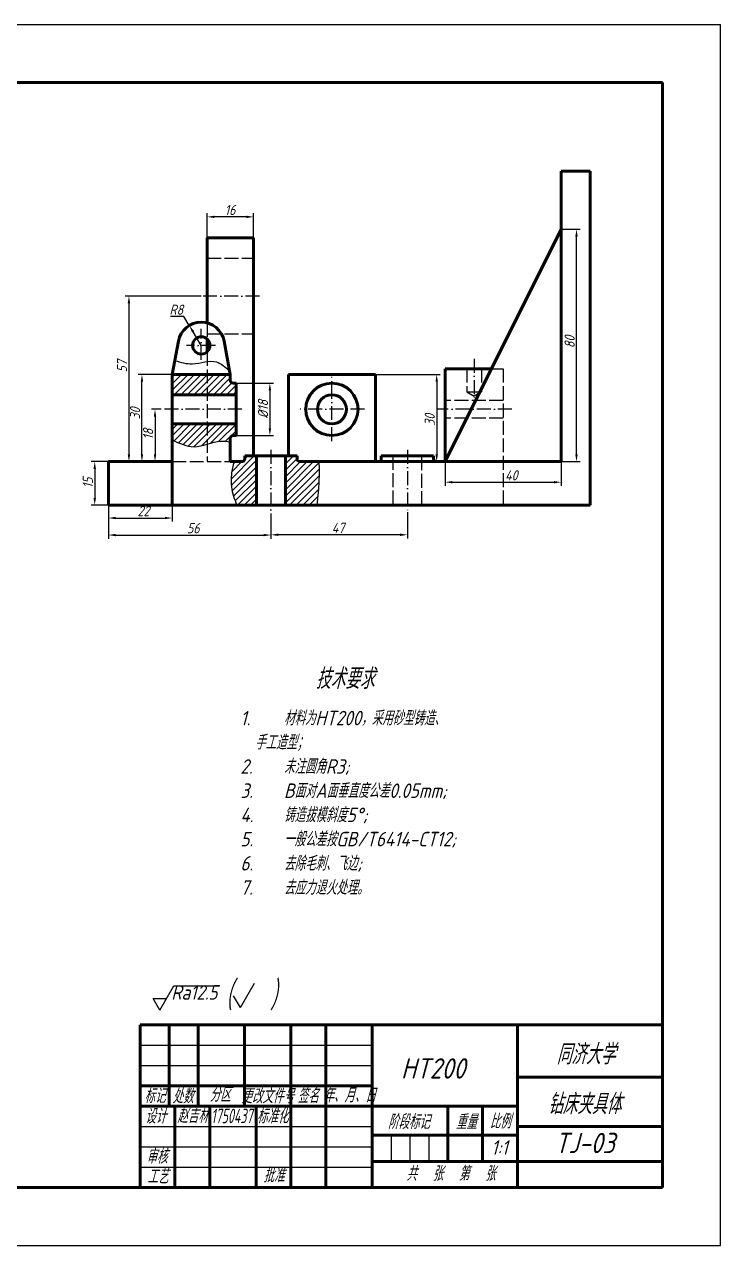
# Model space of a CAD drawing. Header units: millimetres. Extents: x 12 to 606, y 14 to 434.
# Drawn here: x 366 to 605.8, y 13.6 to 434.1 of the extents above; entities that cross this region are included whole.
import ezdxf

# ---------------------------------------------------------------- set-up
doc = ezdxf.new("R2010")
doc.units = ezdxf.units.MM
doc.linetypes.add('ACAD_ISO02W100', pattern=[15, 12, -3])
doc.linetypes.add('ACAD_ISO10W100', pattern=[18, 12, -3, 0, -3])
for name, color, linetype, lineweight in [('剖面线', 5, 'Continuous', 25), ('尺寸标注', 7, 'Continuous', 25), ('粗实线', 3, 'Continuous', 50), ('细实线', 7, 'Continuous', 25), ('细文本', 7, 'Continuous', 25), ('细点画线', 1, 'ACAD_ISO10W100', 25), ('细虚线', 2, 'ACAD_ISO02W100', 25)]:
    doc.layers.add(name, color=color, linetype=linetype, lineweight=lineweight)
doc.styles.add('长仿宋', font='gbeitc.shx', dxfattribs={"bigfont": 'gbcbig.shx'})
doc.dimstyles.new('ISO-25', dxfattribs={"dimtxt": 3.5, "dimasz": 2.5, "dimexe": 1.25, "dimexo": 0, "dimtad": 1, "dimdsep": 46, "dimtxsty": '长仿宋', "dimcen": 2.5, "dimadec": 0, "dimazin": 0, "dimtfac": 1, "dimtmove": 0, "dimatfit": 2, "dimfxl": 1, "dimarcsym": 0})
doc.dimstyles.new('ISO-25$4', dxfattribs={"dimtxt": 3.5, "dimasz": 2.5, "dimexe": 1.25, "dimexo": 0, "dimtad": 1, "dimtoh": 1, "dimdsep": 46, "dimtxsty": '长仿宋', "dimcen": 2.5, "dimadec": 0, "dimazin": 0, "dimtfac": 1, "dimtmove": 0, "dimatfit": 2, "dimfxl": 1, "dimarcsym": 0})

# ---------------------------------------------------------------- blocks, each defined once
blk = doc.blocks.new('*D41')
at = {"layer": 'Defpoints', "color": 0, "transparency": 16777216}
for p in [(394.93, 283.6), (390.22, 268.6), (394.93, 268.6)]:
    blk.add_point(p, dxfattribs=at)
at = {"layer": '尺寸标注', "color": 0, "lineweight": -2, "transparency": 16777216}
for p, q in [((394.93, 283.6), (388.97, 283.6)), ((390.22, 281.1), (390.22, 271.1)), ((394.93, 268.6), (388.97, 268.6))]:
    blk.add_line(p, q, dxfattribs=at)
at = {"layer": '尺寸标注', "color": 0, "transparency": 16777216}
for points in [[(389.81, 281.1), (390.64, 281.1), (390.22, 283.6)], [(389.81, 271.1), (390.64, 271.1), (390.22, 268.6)]]:
    blk.add_solid(points, dxfattribs=at)
at = {"layer": '尺寸标注', "color": 0, "transparency": 16777216, "insert": (387.85, 276.28), "char_height": 3.5, "attachment_point": 5, "rotation": 90, "style": '长仿宋'}
blk.add_mtext('15', dxfattribs=at)
blk = doc.blocks.new('*D42')
at = {"layer": 'Defpoints', "color": 0, "transparency": 16777216}
for p in [(413.13, 301.6), (409.61, 283.6), (410.99, 283.6)]:
    blk.add_point(p, dxfattribs=at)
at = {"layer": '尺寸标注', "color": 0, "lineweight": -2, "transparency": 16777216}
for p, q in [((413.13, 301.6), (409.74, 301.6)), ((410.99, 299.1), (410.99, 286.1)), ((409.61, 283.6), (412.24, 283.6))]:
    blk.add_line(p, q, dxfattribs=at)
at = {"layer": '尺寸标注', "color": 0, "transparency": 16777216}
for points in [[(410.58, 299.1), (411.41, 299.1), (410.99, 301.6)], [(410.58, 286.1), (411.41, 286.1), (410.99, 283.6)]]:
    blk.add_solid(points, dxfattribs=at)
at = {"layer": '尺寸标注', "color": 0, "transparency": 16777216, "insert": (408.62, 293.02), "char_height": 3.5, "attachment_point": 5, "rotation": 90, "style": '长仿宋'}
blk.add_mtext('18', dxfattribs=at)
blk = doc.blocks.new('*D44')
at = {"layer": 'Defpoints', "color": 0, "transparency": 16777216}
for p in [(426.93, 340.6), (402.01, 283.6), (402.01, 283.6)]:
    blk.add_point(p, dxfattribs=at)
at = {"layer": '尺寸标注', "color": 0, "lineweight": -2, "transparency": 16777216}
for p, q in [((426.93, 340.6), (400.76, 340.6)), ((402.01, 338.1), (402.01, 286.1)), ((402.01, 283.6), (400.76, 283.6))]:
    blk.add_line(p, q, dxfattribs=at)
at = {"layer": '尺寸标注', "color": 0, "transparency": 16777216}
for points in [[(401.59, 338.1), (402.42, 338.1), (402.01, 340.6)], [(401.59, 286.1), (402.42, 286.1), (402.01, 283.6)]]:
    blk.add_solid(points, dxfattribs=at)
at = {"layer": '尺寸标注', "color": 0, "transparency": 16777216, "insert": (399.63, 316.42), "char_height": 3.5, "attachment_point": 5, "rotation": 90, "style": '长仿宋'}
blk.add_mtext('57', dxfattribs=at)
blk = doc.blocks.new('*D48')
at = {"layer": 'Defpoints', "color": 0, "transparency": 16777216}
for p in [(394.93, 268.6), (450.93, 265.29), (450.93, 258.3)]:
    blk.add_point(p, dxfattribs=at)
at = {"layer": '尺寸标注', "color": 0, "lineweight": -2, "transparency": 16777216}
for p, q in [((394.93, 268.6), (394.93, 257.05)), ((450.93, 265.29), (450.93, 257.05)), ((397.43, 258.3), (448.43, 258.3))]:
    blk.add_line(p, q, dxfattribs=at)
at = {"layer": '尺寸标注', "color": 0, "transparency": 16777216}
for points in [[(397.43, 258.72), (397.43, 257.88), (394.93, 258.3)], [(448.43, 258.72), (448.43, 257.88), (450.93, 258.3)]]:
    blk.add_solid(points, dxfattribs=at)
at = {"layer": '尺寸标注', "color": 0, "transparency": 16777216, "insert": (424.18, 260.67), "char_height": 3.5, "attachment_point": 5, "style": '长仿宋'}
blk.add_mtext('56', dxfattribs=at)
blk = doc.blocks.new('*D49')
at = {"layer": 'Defpoints', "color": 0, "transparency": 16777216}
for p in [(450.93, 265.29), (497.93, 266.22), (450.93, 258.39)]:
    blk.add_point(p, dxfattribs=at)
at = {"layer": '尺寸标注', "color": 0, "lineweight": -2, "transparency": 16777216}
for p, q in [((450.93, 265.29), (450.93, 257.14)), ((497.93, 266.22), (497.93, 257.14)), ((495.43, 258.39), (453.43, 258.39))]:
    blk.add_line(p, q, dxfattribs=at)
at = {"layer": '尺寸标注', "color": 0, "transparency": 16777216}
for points in [[(453.43, 258.81), (453.43, 257.98), (450.93, 258.39)], [(495.43, 258.81), (495.43, 257.98), (497.93, 258.39)]]:
    blk.add_solid(points, dxfattribs=at)
at = {"layer": '尺寸标注', "color": 0, "transparency": 16777216, "insert": (474.05, 260.77), "char_height": 3.5, "attachment_point": 5, "style": '长仿宋'}
blk.add_mtext('47', dxfattribs=at)
blk = doc.blocks.new('*D79')
at = {"layer": 'Defpoints', "color": 0, "transparency": 16777216}
for p in [(422.81, 330.45), (426.93, 323.6)]:
    blk.add_point(p, dxfattribs=at)
at = {"layer": '尺寸标注', "color": 0, "lineweight": -2, "transparency": 16777216}
for p, q in [((420.95, 333.54), (416.32, 333.54)), ((422.81, 330.45), (420.95, 333.54)), ((426.93, 323.6), (424.1, 328.31))]:
    blk.add_line(p, q, dxfattribs=at)
at = {"layer": '尺寸标注', "color": 0, "transparency": 16777216}
blk.add_solid([(424.45, 328.53), (423.74, 328.1), (422.81, 330.45)], dxfattribs=at)
at = {"layer": '尺寸标注', "color": 0, "transparency": 16777216, "insert": (418.32, 335.91), "char_height": 3.5, "attachment_point": 5, "style": '长仿宋'}
blk.add_mtext('R8', dxfattribs=at)
blk = doc.blocks.new('*D80')
at = {"layer": 'Defpoints', "color": 0, "transparency": 16777216}
for p in [(428.93, 367.87), (428.93, 360.6), (444.93, 360.6)]:
    blk.add_point(p, dxfattribs=at)
at = {"layer": '尺寸标注', "color": 0, "lineweight": -2, "transparency": 16777216}
for p, q in [((428.93, 360.6), (428.93, 369.12)), ((442.43, 367.87), (431.43, 367.87)), ((444.93, 360.6), (444.93, 369.12))]:
    blk.add_line(p, q, dxfattribs=at)
at = {"layer": '尺寸标注', "color": 0, "transparency": 16777216}
for points in [[(431.43, 368.29), (431.43, 367.46), (428.93, 367.87)], [(442.43, 368.29), (442.43, 367.46), (444.93, 367.87)]]:
    blk.add_solid(points, dxfattribs=at)
at = {"layer": '尺寸标注', "color": 0, "transparency": 16777216, "insert": (436.85, 370.25), "char_height": 3.5, "attachment_point": 5, "style": '长仿宋'}
blk.add_mtext('16', dxfattribs=at)
blk = doc.blocks.new('*D81')
at = {"layer": 'Defpoints', "color": 0, "transparency": 16777216}
for p in [(550.93, 363.6), (556.19, 363.6), (550.93, 283.6)]:
    blk.add_point(p, dxfattribs=at)
at = {"layer": '尺寸标注', "color": 0, "lineweight": -2, "transparency": 16777216}
for p, q in [((550.93, 363.6), (557.44, 363.6)), ((556.19, 286.1), (556.19, 361.1)), ((550.93, 283.6), (557.44, 283.6))]:
    blk.add_line(p, q, dxfattribs=at)
at = {"layer": '尺寸标注', "color": 0, "transparency": 16777216}
for points in [[(555.77, 361.1), (556.6, 361.1), (556.19, 363.6)], [(555.77, 286.1), (556.6, 286.1), (556.19, 283.6)]]:
    blk.add_solid(points, dxfattribs=at)
at = {"layer": '尺寸标注', "color": 0, "transparency": 16777216, "insert": (553.81, 324.8), "char_height": 3.5, "attachment_point": 5, "rotation": 90, "style": '长仿宋'}
blk.add_mtext('80', dxfattribs=at)
blk = doc.blocks.new('*D82')
at = {"layer": 'Defpoints', "color": 0, "transparency": 16777216}
for p in [(510.93, 283.6), (550.93, 283.6), (550.93, 276.51)]:
    blk.add_point(p, dxfattribs=at)
at = {"layer": '尺寸标注', "color": 0, "lineweight": -2, "transparency": 16777216}
for p, q in [((510.93, 283.6), (510.93, 275.26)), ((550.93, 283.6), (550.93, 275.26)), ((513.43, 276.51), (548.43, 276.51))]:
    blk.add_line(p, q, dxfattribs=at)
at = {"layer": '尺寸标注', "color": 0, "transparency": 16777216}
for points in [[(513.43, 276.92), (513.43, 276.09), (510.93, 276.51)], [(548.43, 276.92), (548.43, 276.09), (550.93, 276.51)]]:
    blk.add_solid(points, dxfattribs=at)
at = {"layer": '尺寸标注', "color": 0, "transparency": 16777216, "insert": (533.74, 278.88), "char_height": 3.5, "attachment_point": 5, "style": '长仿宋'}
blk.add_mtext('40', dxfattribs=at)
blk = doc.blocks.new('*D94')
at = {"layer": 'Defpoints', "color": 0, "transparency": 16777216}
for p in [(438.93, 310.6), (438.93, 292.6), (450.56, 292.6)]:
    blk.add_point(p, dxfattribs=at)
at = {"layer": '尺寸标注', "color": 0, "lineweight": -2, "transparency": 16777216}
for p, q in [((438.93, 310.6), (451.81, 310.6)), ((450.56, 308.1), (450.56, 295.1)), ((438.93, 292.6), (451.81, 292.6))]:
    blk.add_line(p, q, dxfattribs=at)
at = {"layer": '尺寸标注', "color": 0, "transparency": 16777216}
for points in [[(450.14, 308.1), (450.97, 308.1), (450.56, 310.6)], [(450.14, 295.1), (450.97, 295.1), (450.56, 292.6)]]:
    blk.add_solid(points, dxfattribs=at)
at = {"layer": '尺寸标注', "color": 0, "transparency": 16777216, "insert": (448.18, 301.66), "char_height": 3.5, "attachment_point": 5, "rotation": 90, "style": '长仿宋'}
blk.add_mtext('%%C18', dxfattribs=at)
blk = doc.blocks.new('*D97')
at = {"layer": 'Defpoints', "color": 0, "transparency": 16777216}
for p in [(394.93, 268.6), (416.93, 268.6), (416.93, 264.17)]:
    blk.add_point(p, dxfattribs=at)
at = {"layer": '尺寸标注', "color": 0, "lineweight": -2, "transparency": 16777216}
for p, q in [((394.93, 268.6), (394.93, 262.92)), ((416.93, 268.6), (416.93, 262.92)), ((397.43, 264.17), (414.43, 264.17))]:
    blk.add_line(p, q, dxfattribs=at)
at = {"layer": '尺寸标注', "color": 0, "transparency": 16777216}
for points in [[(397.43, 264.59), (397.43, 263.76), (394.93, 264.17)], [(414.43, 264.59), (414.43, 263.76), (416.93, 264.17)]]:
    blk.add_solid(points, dxfattribs=at)
at = {"layer": '尺寸标注', "color": 0, "transparency": 16777216, "insert": (407, 266.55), "char_height": 3.5, "attachment_point": 5, "style": '长仿宋'}
blk.add_mtext('22', dxfattribs=at)
blk = doc.blocks.new('*D100')
at = {"layer": 'Defpoints', "color": 0, "transparency": 16777216}
for p in [(406.49, 313.6), (416.93, 313.6), (406.49, 283.6)]:
    blk.add_point(p, dxfattribs=at)
at = {"layer": '尺寸标注', "color": 0, "lineweight": -2, "transparency": 16777216}
for p, q in [((416.93, 313.6), (405.24, 313.6)), ((406.49, 286.1), (406.49, 311.1)), ((406.49, 283.6), (405.24, 283.6))]:
    blk.add_line(p, q, dxfattribs=at)
at = {"layer": '尺寸标注', "color": 0, "transparency": 16777216}
for points in [[(406.08, 311.1), (406.91, 311.1), (406.49, 313.6)], [(406.08, 286.1), (406.91, 286.1), (406.49, 283.6)]]:
    blk.add_solid(points, dxfattribs=at)
at = {"layer": '尺寸标注', "color": 0, "transparency": 16777216, "insert": (404.12, 300.14), "char_height": 3.5, "attachment_point": 5, "rotation": 90, "style": '长仿宋'}
blk.add_mtext('30', dxfattribs=at)
blk = doc.blocks.new('*D102')
at = {"layer": 'Defpoints', "color": 0, "transparency": 16777216}
for p in [(486.93, 313.6), (504.37, 283.6), (508.02, 283.6)]:
    blk.add_point(p, dxfattribs=at)
at = {"layer": '尺寸标注', "color": 0, "lineweight": -2, "transparency": 16777216}
for p, q in [((486.93, 313.6), (509.27, 313.6)), ((508.02, 311.1), (508.02, 286.1)), ((504.37, 283.6), (509.27, 283.6))]:
    blk.add_line(p, q, dxfattribs=at)
at = {"layer": '尺寸标注', "color": 0, "transparency": 16777216}
for points in [[(507.6, 311.1), (508.44, 311.1), (508.02, 313.6)], [(507.6, 286.1), (508.44, 286.1), (508.02, 283.6)]]:
    blk.add_solid(points, dxfattribs=at)
at = {"layer": '尺寸标注', "color": 0, "transparency": 16777216, "insert": (505.64, 297.94), "char_height": 3.5, "attachment_point": 5, "rotation": 90, "style": '长仿宋'}
blk.add_mtext('30', dxfattribs=at)

msp = doc.modelspace()

# ---------------------------------------------------------------- hatches: boundary and pattern name
at = {"layer": '剖面线'}
h = msp.add_hatch(dxfattribs=at)
h.set_pattern_fill('ANSI31', color=256, scale=0.5)
h.set_pattern_definition([(45, (-130.694, -89.0461), (-1.122532, 1.122532), [])])
h.paths.add_polyline_path([(428.931, 313.598), (416.931, 313.598), (416.931, 306.598), (428.931, 306.598)])
h.paths.add_polyline_path([(436.931, 311.598), (436.931, 313.598), (428.931, 313.598), (428.931, 306.598), (438.931, 306.598), (438.931, 310.598), (437.931, 310.598, -0.4142136)])
edge = h.paths.add_edge_path()
edge.add_line((428.931, 296.598), (416.931, 296.598))
edge.add_line((416.931, 296.598), (416.931, 291.098))
edge.add_spline(control_points=[(416.931, 291.098), (419.411, 289.896), (423.362, 287.982), (427.411, 289.138), (428.931, 289.592)], knot_values=[0, 0, 0, 0, 7.8541065, 12.5111148, 12.5111148, 12.5111148, 12.5111148], degree=3, periodic=0)
edge.add_line((428.931, 289.592), (428.931, 296.598))
edge = h.paths.add_edge_path()
edge.add_line((438.931, 296.598), (428.931, 296.598))
edge.add_line((428.931, 296.598), (428.931, 289.592))
edge.add_spline(control_points=[(428.931, 289.592), (430.495, 290.061), (433.15, 290.893), (435.839, 290.558), (436.931, 290.422)], knot_values=[12.5111148, 12.5111148, 12.5111148, 12.5111148, 17.3056038, 20.581544, 20.581544, 20.581544, 20.581544], degree=3, periodic=0)
edge.add_line((436.931, 290.422), (436.931, 291.598))
edge.add_arc((437.931, 291.598), 1, 90, 180, ccw=False)
edge.add_line((437.931, 292.598), (438.931, 292.598))
edge.add_line((438.931, 292.598), (438.931, 296.598))
h = msp.add_hatch(dxfattribs=at)
h.set_pattern_fill('ANSI31', color=256, scale=0.5)
h.set_pattern_definition([(45, (-109.1925, -107.1346), (-1.122532, 1.122532), [])])
edge = h.paths.add_edge_path()
edge.add_line((445.931, 285.598), (441.931, 285.598))
edge.add_line((441.931, 285.598), (441.931, 284.598))
edge.add_arc((440.931, 284.598), 1, -90, 0, ccw=False)
edge.add_line((440.931, 283.598), (438.229, 283.598))
edge.add_spline(control_points=[(438.229, 283.598), (437.865, 282.14), (437.154, 279.288), (437.103, 274.085), (438.375, 270.662), (439.142, 268.598)], knot_values=[0, 0, 0, 0, 4.5012972, 8.8079227, 15.353448, 15.353448, 15.353448, 15.353448], degree=3, periodic=0)
edge.add_line((439.142, 268.598), (445.931, 268.598))
edge.add_line((445.931, 268.598), (445.931, 285.598))
edge = h.paths.add_edge_path()
edge.add_spline(control_points=[(466.679, 268.598), (466.851, 270.079), (467.165, 272.789), (467.578, 277.789), (467.498, 281.312), (467.446, 283.598)], knot_values=[0, 0, 0, 0, 4.4738347, 8.1841934, 15.0372068, 15.0372068, 15.0372068, 15.0372068], degree=3, periodic=0)
edge.add_line((467.446, 283.598), (460.931, 283.598))
edge.add_arc((460.931, 284.598), 1, 180, 270, ccw=False)
edge.add_line((459.931, 284.598), (459.931, 285.598))
edge.add_line((459.931, 285.598), (455.931, 285.598))
edge.add_line((455.931, 285.598), (455.931, 268.598))
edge.add_line((455.931, 268.598), (466.679, 268.598))

# ---------------------------------------------------------------- linework, layer by layer
for p, q in [((412.632, 94.728), (417.482, 103.128)), ((417.482, 103.128), (432.703, 103.128)), ((440.389, 95.607), (445.239, 104.007)), ((412.632, 94.728), (410.323, 98.728)), ((410.323, 98.728), (414.942, 98.728)), ((440.389, 95.607), (438.079, 99.607)), ((11.82, 13.64), (605.82, 13.64))]:
    msp.add_line(p, q)
at = {"layer": '粗实线'}
for p, q in [((31.82, 414.14), (585.82, 414.14)), ((585.82, 33.64), (585.82, 414.14)), ((550.931, 383.598), (550.931, 283.598)), ((550.931, 383.598), (560.931, 383.598)), ((560.931, 383.598), (560.931, 268.598)), ((550.931, 363.598), (510.931, 283.598)), ((444.931, 360.598), (428.931, 360.598)), ((428.931, 360.598), (428.931, 331.344)), ((444.931, 285.598), (444.931, 360.598)), ((419.066, 325.063), (416.931, 313.598)), ((428.931, 325.834), (428.931, 321.362)), ((436.931, 313.598), (434.796, 325.063)), ((510.931, 315.598), (510.931, 283.598)), ((510.931, 315.598), (526.931, 315.598)), ((416.931, 313.598), (416.931, 268.598)), ((416.931, 313.598), (436.931, 313.598)), ((436.931, 313.598), (436.931, 311.598)), ((456.931, 313.598), (456.931, 285.598)), ((456.931, 313.598), (486.931, 313.598)), ((486.931, 313.598), (486.931, 283.598)), ((437.931, 310.598), (438.931, 310.598)), ((438.931, 310.598), (438.931, 292.598)), ((436.931, 291.598), (436.931, 283.598)), ((437.931, 292.598), (438.931, 292.598)), ((394.931, 283.598), (394.931, 268.598)), ((394.931, 283.598), (416.931, 283.598)), ((436.931, 283.598), (440.931, 283.598)), ((441.931, 285.598), (459.931, 285.598)), ((441.931, 284.598), (441.931, 285.598)), ((459.931, 284.598), (459.931, 285.598)), ((460.931, 283.598), (550.931, 283.598)), ((488.931, 285.598), (506.931, 285.598)), ((488.931, 284.598), (488.931, 285.598)), ((506.931, 284.598), (506.931, 285.598)), ((394.931, 268.598), (560.931, 268.598)), ((405.82, 89.64), (405.82, 33.64)), ((405.82, 89.64), (585.82, 89.64)), ((415.82, 89.64), (415.82, 61.64)), ((425.82, 89.64), (425.82, 61.64)), ((441.82, 89.64), (441.82, 61.64)), ((457.82, 89.64), (457.82, 33.64)), ((469.82, 89.64), (469.82, 33.64)), ((485.82, 89.64), (485.82, 33.64)), ((535.82, 89.64), (535.82, 33.64)), ((535.82, 71.64), (585.82, 71.64)), ((405.82, 68.64), (485.82, 68.64)), ((405.82, 61.64), (535.82, 61.64)), ((417.82, 61.64), (417.82, 33.64)), ((429.82, 61.64), (429.82, 33.64)), ((445.82, 61.64), (445.82, 33.64)), ((511.82, 61.64), (511.82, 42.64)), ((523.82, 61.64), (523.82, 42.64)), ((485.82, 51.64), (535.82, 51.64)), ((535.82, 54.64), (585.82, 54.64)), ((485.82, 42.64), (585.82, 42.64)), ((31.82, 33.64), (585.82, 33.64))]:
    msp.add_line(p, q, dxfattribs=at)
at = {"layer": '粗实线', "ltscale": 0.5}
for p, q in [((438.931, 306.598), (416.931, 306.598)), ((438.931, 296.598), (416.931, 296.598)), ((445.931, 285.598), (445.931, 268.598)), ((455.931, 285.598), (455.931, 268.598))]:
    msp.add_line(p, q, dxfattribs=at)
at = {"layer": '粗实线'}
for centre, radius in [((426.931, 323.598), 3), ((471.931, 301.598), 9), ((471.931, 301.598), 5)]:
    msp.add_circle(centre, radius, dxfattribs=at)
for centre, radius, start, end in [((426.931, 323.598), 8, 10.5501, 169.4499), ((437.931, 311.598), 1, 180, 270), ((437.931, 291.598), 1, 90, 180), ((440.931, 284.598), 1, 270, 0), ((460.931, 284.598), 1, 180, 270), ((487.931, 284.598), 1, 270, 0), ((507.931, 284.598), 1, 180, 270)]:
    msp.add_arc(centre, radius, start, end, dxfattribs=at)
at = {"layer": '细实线'}
for p, q in [((11.82, 434.14), (605.82, 434.14)), ((605.82, 13.64), (605.82, 434.14)), ((405.82, 82.64), (485.82, 82.64)), ((405.82, 75.64), (485.82, 75.64)), ((405.82, 54.64), (485.82, 54.64)), ((492.32, 51.64), (492.32, 42.64)), ((498.82, 51.64), (498.82, 42.64)), ((505.32, 51.64), (505.32, 42.64)), ((405.82, 47.64), (485.82, 47.64)), ((405.82, 40.64), (485.82, 40.64))]:
    msp.add_line(p, q, dxfattribs=at)
at = {"layer": '细实线', "ltscale": 0.4}
for points in [[(417.814, 318.341), (423.913, 317.271), (432.162, 317.942), (436.72, 314.727)], [(416.931, 291.098), (424.411, 288.702), (433.662, 290.637), (436.931, 290.422)], [(438.229, 283.598), (437.316, 279.19), (437.316, 274.884), (439.142, 268.598)], [(467.446, 283.598), (467.446, 276.745), (467.168, 273.045), (466.679, 268.598)]]:
    msp.add_spline(points, degree=3, dxfattribs=at)
at = {"layer": '细点画线', "ltscale": 0.4}
for p, q in [((446.931, 340.598), (426.931, 340.598)), ((426.931, 318.652), (426.931, 329.371)), ((431.843, 323.598), (421.817, 323.598)), ((520.931, 318.969), (520.931, 305.284)), ((471.931, 290.638), (471.931, 312.759)), ((440.931, 301.598), (413.131, 301.598)), ((483.178, 301.598), (460.955, 301.598)), ((533.92, 301.598), (508.351, 301.598)), ((450.931, 287.598), (450.931, 265.29)), ((497.931, 287.598), (497.931, 266.216))]:
    msp.add_line(p, q, dxfattribs=at)
at = {"layer": '细虚线', "ltscale": 0.4}
for p, q in [((428.931, 353.598), (444.931, 353.598)), ((428.931, 331.344), (428.931, 325.834)), ((428.931, 327.598), (444.931, 327.598)), ((428.931, 321.362), (428.931, 283.598)), ((518.4, 315.598), (518.4, 307.598)), ((523.462, 315.598), (523.462, 307.598)), ((526.931, 315.598), (530.931, 315.598)), ((530.931, 315.598), (530.931, 268.598)), ((518.4, 307.598), (523.462, 307.598)), ((518.4, 307.598), (520.931, 306.137)), ((523.462, 307.598), (520.931, 306.137)), ((530.931, 304.598), (510.931, 304.598)), ((530.931, 298.598), (510.931, 298.598)), ((416.931, 283.598), (436.931, 283.598)), ((492.931, 285.598), (492.931, 268.598)), ((502.931, 268.598), (502.931, 285.598))]:
    msp.add_line(p, q, dxfattribs=at)

# ---------------------------------------------------------------- texts
at = {"style": '长仿宋', "width": 0.8}
msp.add_text('（   ）', height=10, dxfattribs=at).set_placement((431.727, 94.773))
at = {"style": '长仿宋'}
msp.add_text('Ra12.5', height=5, dxfattribs=at).set_placement((416.588, 98.317))
at = {"layer": '尺寸标注', "style": '长仿宋'}
for s, width, heights, insert, char_height, attachment_point in [('技术要求', 20.71009, [0], (476.426, 208.837), 7, 5), ('\\pxi-1,l1,t0.4,3;1.^I材料为HT200，采用砂型铸造、手工造型；\\P2.^I未注圆角R3;\\P3.^IB面对A面垂直度公差0.05mm;\\P4.^I铸造拔模斜度5%%D;\\P5.^I一般公差按GB/T6414-CT12;\\P6.^I去除毛刺、飞边;\\P7.^I去应力退火处理。', 73.58678, [73.322], (440.404, 197.783), 5, 1)]:
    msp.add_mtext_dynamic_manual_height_columns(s, width=width, gutter_width=25, heights=heights, dxfattribs=dict(at, insert=insert, char_height=char_height, attachment_point=attachment_point))
at = {"layer": '细文本', "style": '长仿宋'}
for s, height, p in [('同济大学', 7, (549.28, 76.017)), ('HT200', 7, (495.744, 71.14)), ('标记', 5, (407.321, 62.704)), ('处数', 5, (416.951, 62.57)), ('分区', 5, (429.778, 63.144)), ('更改文件号', 5, (440.768, 62.615)), ('签名', 5, (460.082, 62.704)), ('年、月、日', 5, (468.957, 62.944)), ('钻床夹具体', 7, (546.285, 58.88)), ('设计', 5, (407.596, 55.656)), ('赵吉林', 5, (418.643, 55.863)), ('标准化', 5, (446.057, 55.725)), ('阶段标记', 5, (491.205, 53.776)), ('重量', 5, (514.599, 53.74)), ('比例', 5, (526.237, 53.938)), ('TJ-03', 7, (548.698, 45.465)), ('审核', 5, (408.001, 41.826)), ('1:1', 5, (526.825, 44.91)), ('工艺', 5, (408.323, 34.964)), ('批准', 5, (448.338, 35.384)), ('共  张  第  张', 5, (497.559, 35.937))]:
    msp.add_text(s, height=height, dxfattribs=at).set_placement(p)
at = {"layer": '细文本', "style": '长仿宋', "width": 0.7}
msp.add_text('1750437', height=5, dxfattribs=at).set_placement((430.357, 55.781))

# ---------------------------------------------------------------- dimensions: what is measured, and where the dimension line sits
at = {"layer": '尺寸标注'}
for base, p1, p2, picture, middle in [((428.931, 367.874), (444.931, 360.598), (428.931, 360.598), '*D80', (436.853, 367.874)), ((550.931, 276.505), (510.931, 283.598), (550.931, 283.598), '*D82', (533.74, 276.505)), ((416.931, 264.175), (394.931, 268.598), (416.931, 268.598), '*D97', (407.001, 264.175)), ((450.931, 258.299), (394.931, 268.598), (450.931, 265.29), '*D48', (424.18, 258.299)), ((450.931, 258.392), (497.931, 266.216), (450.931, 265.29), '*D49', (474.045, 258.392))]:
    dim = msp.add_linear_dim(base=base, p1=p1, p2=p2, dimstyle='ISO-25', dxfattribs=at)
    dim.commit()
    dim.dimension.update_dxf_attribs({"geometry": picture, "text_midpoint": middle, "dimtype": 160})
for base, p1, p2, angle, picture, middle in [((556.187, 363.598), (550.931, 283.598), (550.931, 363.598), 90, '*D81', (556.187, 324.805)), ((402.008, 283.598), (426.931, 340.598), (402.008, 283.598), 270, '*D44', (402.008, 316.418)), ((406.494, 313.598), (406.494, 283.598), (416.931, 313.598), 90, '*D100', (406.494, 300.135)), ((508.019, 283.598), (486.931, 313.598), (504.366, 283.598), 90, '*D102', (508.019, 297.943)), ((410.992, 283.598), (413.131, 301.598), (409.608, 283.598), 270, '*D42', (410.992, 293.018)), ((390.223, 268.598), (394.931, 283.598), (394.931, 268.598), 90, '*D41', (390.223, 276.276))]:
    dim = msp.add_linear_dim(base=base, p1=p1, p2=p2, angle=angle, dimstyle='ISO-25', dxfattribs=at)
    dim.commit()
    dim.dimension.update_dxf_attribs({"geometry": picture, "text_midpoint": middle, "dimtype": 160})
dim = msp.add_radius_dim(center=(426.931, 323.598), mpoint=(422.807, 330.453), dimstyle='ISO-25$4', dxfattribs=at)
dim.commit()
dim.dimension.update_dxf_attribs({"geometry": '*D79', "text_midpoint": (418.32, 333.539), "dimtype": 164})
dim = msp.add_linear_dim(base=(450.557, 292.598), p1=(438.931, 310.598), p2=(438.931, 292.598), angle=90, text='%%C<>', dimstyle='ISO-25', dxfattribs=at)
dim.commit()
dim.dimension.update_dxf_attribs({"geometry": '*D94', "text_midpoint": (450.557, 301.658), "dimtype": 160})

doc.saveas('drawing.dxf')
